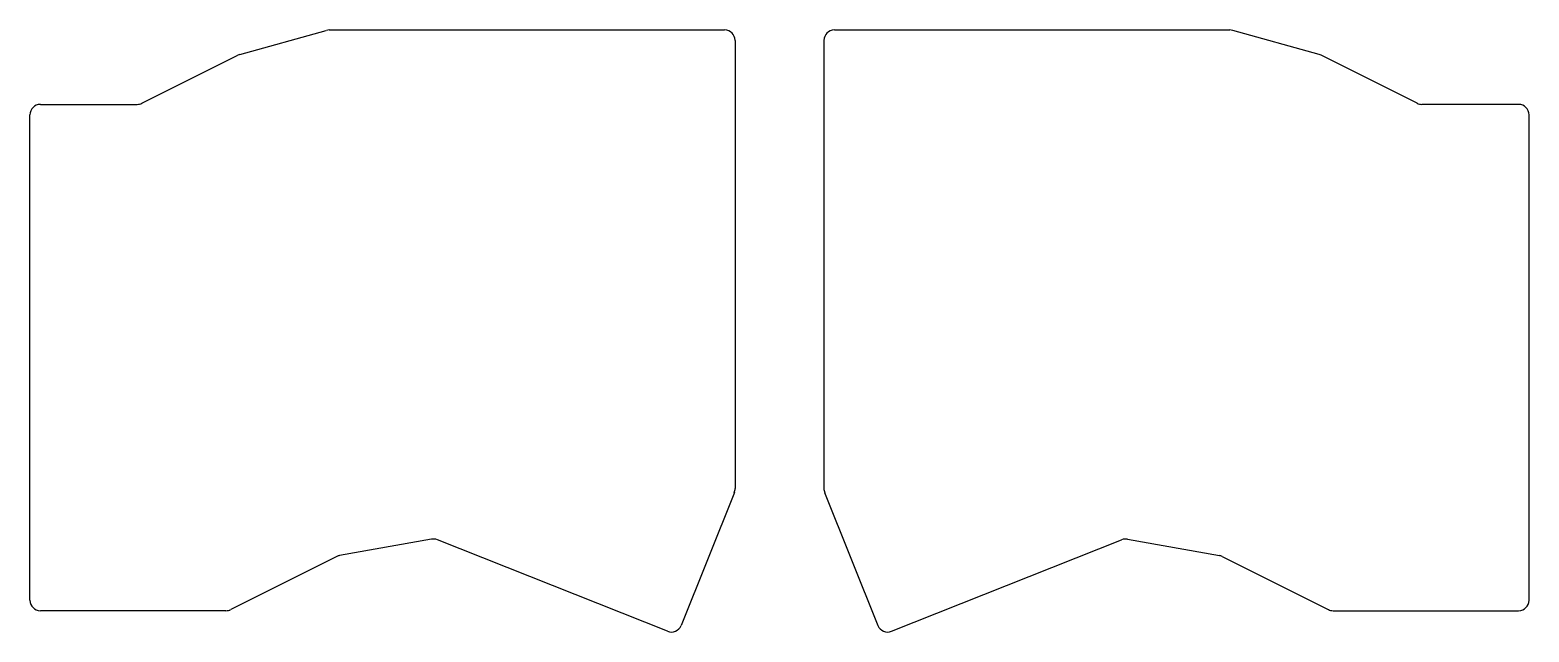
# Model space of a CAD drawing. Header units: millimetres. Extents: x 139 to 427, y -185 to -69.
import ezdxf

# ---------------------------------------------------------------- set-up
doc = ezdxf.new("R2010")
doc.units = ezdxf.units.MM

msp = doc.modelspace()

# ---------------------------------------------------------------- linework, layer by layer
for p, q in [((196.9, -68.99), (272.82, -68.99)), ((293.88, -68.99), (369.8, -68.99)), ((179.76, -73.7), (196.36, -69.06)), ((274.82, -70.99), (274.82, -157.09)), ((291.88, -70.99), (291.88, -157.09)), ((386.94, -73.7), (370.34, -69.06)), ((160.95, -83.06), (179.4, -73.84)), ((405.75, -83.06), (387.3, -73.84)), ((141.47, -83.28), (160.05, -83.28)), ((425.23, -83.28), (406.65, -83.28)), ((139.47, -178.53), (139.47, -85.28)), ((427.23, -178.53), (427.23, -85.28)), ((274.68, -157.83), (264.45, -183.37)), ((292.02, -157.83), (302.25, -183.37)), ((216.58, -166.79), (198.91, -169.95)), ((350.12, -166.79), (367.79, -169.95)), ((261.85, -184.49), (217.67, -166.9)), ((304.85, -184.49), (349.03, -166.9)), ((198.37, -170.13), (178, -180.31)), ((368.33, -170.13), (388.7, -180.31)), ((177.1, -180.53), (141.47, -180.53)), ((389.6, -180.53), (425.23, -180.53))]:
    msp.add_line(p, q)
for centre, start, end in [((196.9, -70.99), 90, 105.6064), ((272.82, -70.99), 0, 90), ((293.88, -70.99), 90, 180), ((369.8, -70.99), 74.3936, 90), ((180.3, -75.62), 105.6064, 116.5651), ((386.4, -75.62), 63.4349, 74.3936), ((141.47, -85.28), 90, 180), ((160.05, -81.28), 270, 296.5651), ((406.65, -81.28), 243.4349, 270), ((425.23, -85.28), 0, 90), ((272.82, -157.09), 338.1596, 0), ((293.88, -157.09), 180, 201.8404), ((216.93, -168.76), 68.2906, 100.1388), ((349.77, -168.76), 79.8612, 111.7094), ((199.26, -171.92), 100.1388, 116.5651), ((367.44, -171.92), 63.4349, 79.8612), ((141.47, -178.53), 180, 270), ((177.1, -178.53), 270, 296.5651), ((389.6, -178.53), 243.4349, 270), ((425.23, -178.53), 270, 0), ((262.59, -182.63), 248.2906, 338.1596), ((304.11, -182.63), 201.8404, 291.7094)]:
    msp.add_arc(centre, 2, start, end)

doc.saveas('drawing.dxf')
